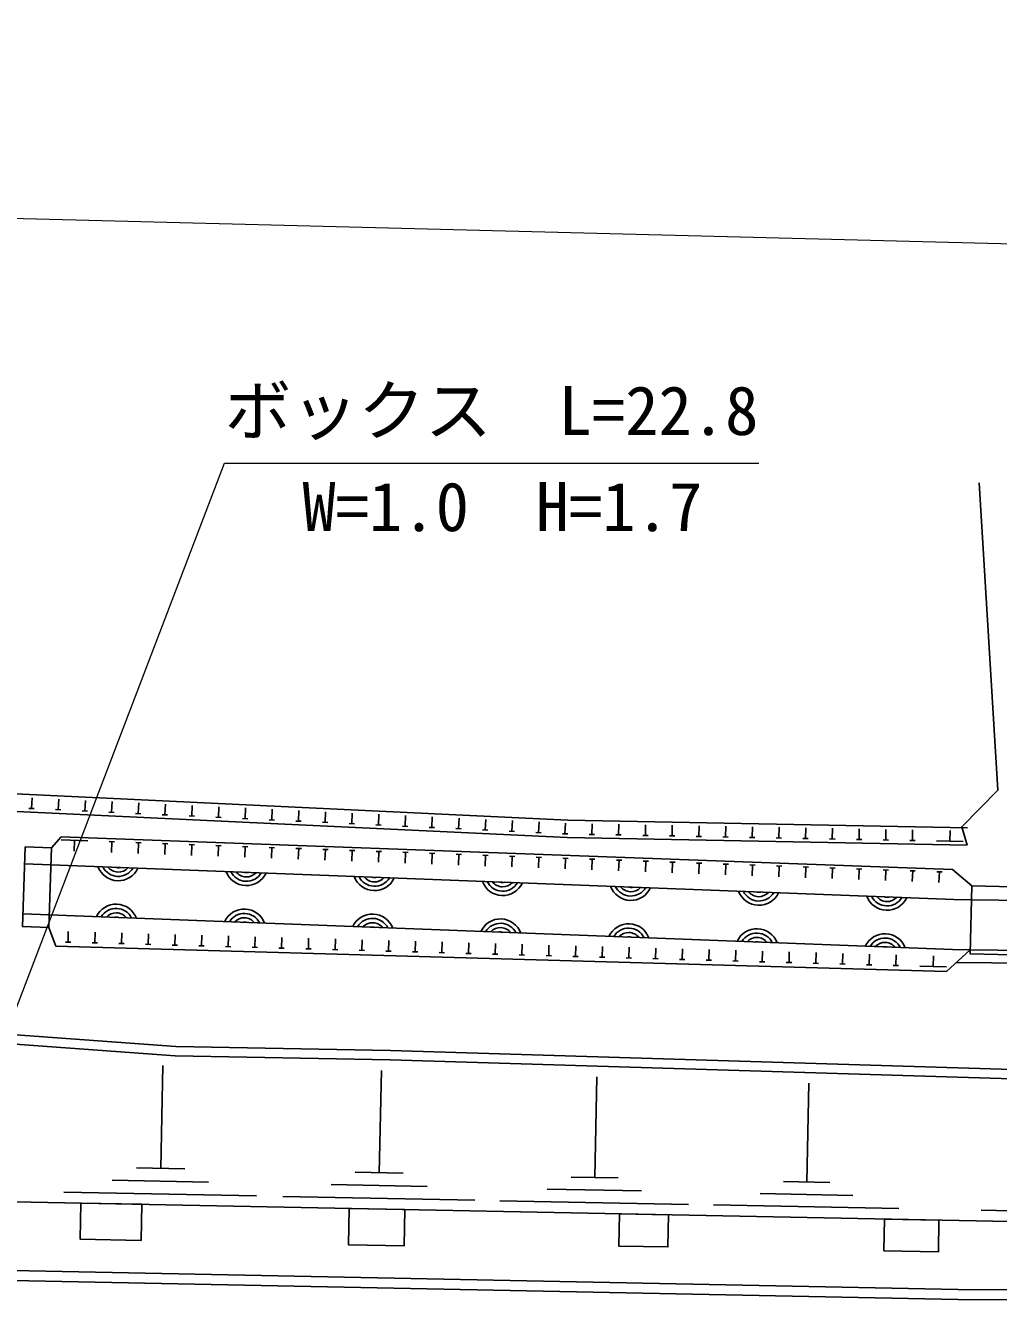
# Model space of a CAD drawing. Units: millimetres, scale not verified. Extents: x 40000 to 680000, y 20000 to 380000.
# Drawn here: x 357250 to 393670, y 283119 to 330936 of the extents above; entities that cross this region are included whole.
import ezdxf
from ezdxf.enums import TextEntityAlignment as Align

# ---------------------------------------------------------------- set-up
doc = ezdxf.new("R2010")
doc.units = ezdxf.units.MM
doc.header["$LTSCALE"] = 1000
doc.layers.add('M-BGD', color=7, linetype='Continuous', lineweight=25)
doc.layers.add('M-STR-HTXT', color=7, linetype='Continuous', lineweight=13)
doc.styles.add('ＭＳ ゴシック', font='')
doc.styles.get('ＭＳ ゴシック').set_extended_font_data('MS Gothic')

msp = doc.modelspace()

# ---------------------------------------------------------------- linework, layer by layer
at = {"layer": 'M-BGD'}
for p, q in [((392949, 313806), (393643, 302305)), ((357475, 301617), (357494, 302017)), ((358474, 301570), (358493, 301969)), ((359473, 301522), (359492, 301922)), ((360472, 301475), (360491, 301874)), ((361471, 301427), (361490, 301827)), ((362470, 301380), (362489, 301779)), ((363469, 301332), (363488, 301732)), ((357575, 301612), (357376, 301622)), ((358574, 301565), (358374, 301574)), ((359573, 301517), (359373, 301527)), ((360572, 301470), (360372, 301479)), ((361571, 301422), (361371, 301432)), ((362570, 301375), (362370, 301384)), ((363569, 301327), (363369, 301337)), ((364567, 301280), (364368, 301289)), ((364468, 301285), (364487, 301684)), ((365466, 301237), (365485, 301637)), ((366465, 301190), (366484, 301589)), ((367464, 301142), (367483, 301542)), ((368463, 301095), (368482, 301494)), ((369462, 301047), (369481, 301447)), ((370461, 301000), (370480, 301399)), ((371460, 300952), (371479, 301352)), ((372458, 300905), (372477, 301304)), ((373457, 300857), (373476, 301257)), ((365566, 301233), (365367, 301242)), ((366565, 301185), (366365, 301195)), ((367564, 301138), (367364, 301147)), ((368563, 301090), (368363, 301100)), ((369562, 301043), (369362, 301052)), ((370561, 300995), (370361, 301005)), ((371560, 300948), (371360, 300957)), ((372558, 300900), (372359, 300910)), ((373557, 300853), (373357, 300862)), ((374556, 300805), (374356, 300815)), ((374456, 300810), (374475, 301209)), ((375455, 300762), (375474, 301162)), ((376454, 300715), (376473, 301115)), ((377441, 300668), (377460, 301068)), ((378453, 300646), (378460, 301046)), ((379452, 300627), (379460, 301027)), ((380452, 300608), (380460, 301008)), ((381452, 300589), (381460, 300989)), ((382452, 300570), (382460, 300970)), ((383452, 300551), (383459, 300951)), ((384452, 300531), (384459, 300931)), ((385451, 300512), (385459, 300912)), ((386451, 300493), (386459, 300893)), ((387451, 300474), (387459, 300874)), ((388451, 300455), (388458, 300855)), ((389451, 300436), (389458, 300836)), ((390450, 300417), (390458, 300817)), ((391850, 300390), (391858, 300790)), ((358217, 300146), (358582, 300550)), ((358580, 300440), (359579, 300404)), ((391953, 299336), (358582, 300550)), ((359079, 300422), (359065, 300022)), ((360378, 300375), (360578, 300368)), ((360478, 300371), (360464, 299971)), ((361378, 300338), (361578, 300331)), ((361478, 300335), (361463, 299935)), ((362377, 300302), (362577, 300295)), ((362477, 300298), (362462, 299899)), ((375555, 300758), (375355, 300767)), ((376554, 300710), (376354, 300720)), ((377529, 300664), (377353, 300672)), ((377553, 300663), (377529, 300664)), ((378553, 300644), (378353, 300648)), ((379552, 300625), (379352, 300629)), ((380552, 300606), (380352, 300610)), ((381552, 300587), (381352, 300591)), ((382552, 300568), (382352, 300572)), ((383552, 300549), (383352, 300553)), ((384551, 300530), (384352, 300533)), ((385551, 300510), (385351, 300514)), ((386551, 300491), (386351, 300495)), ((387551, 300472), (387351, 300476)), ((388551, 300453), (388351, 300457)), ((389551, 300434), (389351, 300438)), ((390550, 300415), (390350, 300419)), ((392350, 300380), (391350, 300400)), ((363376, 300266), (363576, 300258)), ((363476, 300262), (363462, 299862)), ((364376, 300229), (364576, 300222)), ((364476, 300226), (364461, 299826)), ((365375, 300193), (365575, 300186)), ((365475, 300189), (365461, 299790)), ((366374, 300157), (366574, 300149)), ((366474, 300153), (366460, 299753)), ((367374, 300120), (367574, 300113)), ((367474, 300117), (367459, 299717)), ((368373, 300084), (368573, 300077)), ((368473, 300080), (368459, 299680)), ((369372, 300047), (369572, 300040)), ((369472, 300044), (369458, 299644)), ((370372, 300011), (370572, 300004)), ((370472, 300007), (370457, 299608)), ((371371, 299975), (371571, 299967)), ((371471, 299971), (371457, 299571)), ((372370, 299938), (372570, 299931)), ((372470, 299935), (372456, 299535)), ((373370, 299902), (373570, 299895)), ((373470, 299898), (373455, 299499)), ((374369, 299866), (374569, 299858)), ((374469, 299862), (374455, 299462)), ((375369, 299829), (375568, 299822)), ((375468, 299826), (375454, 299426)), ((357217, 299545), (358196, 299507)), ((376368, 299793), (376568, 299786)), ((376468, 299789), (376453, 299389)), ((377367, 299756), (377567, 299749)), ((377467, 299753), (377453, 299353)), ((378367, 299720), (378566, 299713)), ((378466, 299716), (378452, 299317)), ((379366, 299684), (379566, 299676)), ((379466, 299680), (379451, 299280)), ((380365, 299647), (380565, 299640)), ((380465, 299644), (380451, 299244)), ((381365, 299611), (381564, 299604)), ((381464, 299607), (381450, 299208)), ((382364, 299575), (382564, 299567)), ((382464, 299571), (382449, 299171)), ((383363, 299538), (383563, 299531)), ((383463, 299535), (383449, 299135)), ((384363, 299502), (384562, 299495)), ((384462, 299498), (384448, 299098)), ((385362, 299465), (385562, 299458)), ((385462, 299462), (385447, 299062)), ((386361, 299429), (386561, 299422)), ((386461, 299425), (386447, 299026)), ((387361, 299393), (387560, 299385)), ((387460, 299389), (387446, 298989)), ((388360, 299356), (388560, 299349)), ((388460, 299353), (388445, 298953)), ((392667, 298716), (391953, 299336)), ((389359, 299320), (389559, 299313)), ((389459, 299316), (389445, 298917)), ((390359, 299284), (390558, 299276)), ((390459, 299280), (390444, 298880)), ((391358, 299247), (391558, 299240)), ((391458, 299244), (391443, 298844)), ((392655, 298200), (394725, 298168)), ((357153, 297668), (358132, 297631)), ((358116, 297160), (358385, 296460)), ((358840, 296614), (358851, 297014)), ((359840, 296586), (359851, 296986)), ((360839, 296558), (360850, 296958)), ((358940, 296612), (358740, 296617)), ((359939, 296583), (359740, 296589)), ((360939, 296555), (360739, 296561)), ((361939, 296527), (361739, 296532)), ((361839, 296529), (361850, 296929)), ((362938, 296498), (362738, 296504)), ((362838, 296501), (362850, 296901)), ((363938, 296470), (363738, 296476)), ((363838, 296473), (363849, 296873)), ((364838, 296444), (364849, 296844)), ((365837, 296416), (365848, 296816)), ((366837, 296388), (366848, 296788)), ((367836, 296359), (367848, 296759)), ((368836, 296331), (368847, 296731)), ((369836, 296303), (369847, 296703)), ((370835, 296274), (370846, 296674)), ((371835, 296246), (371846, 296646)), ((372834, 296218), (372846, 296618)), ((373834, 296189), (373845, 296589)), ((374833, 296161), (374845, 296561)), ((375833, 296133), (375844, 296533)), ((376833, 296104), (376844, 296504)), ((377832, 296076), (377844, 296476)), ((358385, 296460), (391722, 295515)), ((364937, 296442), (364738, 296447)), ((365937, 296413), (365737, 296419)), ((366937, 296385), (366737, 296391)), ((367936, 296357), (367736, 296362)), ((368936, 296328), (368736, 296334)), ((369935, 296300), (369736, 296306)), ((370935, 296272), (370735, 296277)), ((371935, 296243), (371735, 296249)), ((372934, 296215), (372734, 296221)), ((373934, 296186), (373734, 296192)), ((374933, 296158), (374734, 296164)), ((375933, 296130), (375733, 296135)), ((376933, 296101), (376733, 296107)), ((377932, 296073), (377732, 296079)), ((378932, 296045), (378732, 296050)), ((378832, 296048), (378843, 296447)), ((379931, 296016), (379732, 296022)), ((379831, 296019), (379843, 296419)), ((380931, 295988), (380731, 295994)), ((380831, 295991), (380842, 296391)), ((381831, 295963), (381842, 296362)), ((382830, 295934), (382842, 296334)), ((383830, 295906), (383841, 296306)), ((384829, 295878), (384841, 296277)), ((385829, 295849), (385840, 296249)), ((386829, 295821), (386840, 296221)), ((387828, 295793), (387840, 296192)), ((388828, 295764), (388839, 296164)), ((389827, 295736), (389839, 296136)), ((391227, 295696), (391238, 296096)), ((392615, 296325), (391722, 295515)), ((392615, 296325), (394685, 296302)), ((381931, 295960), (381731, 295965)), ((382930, 295931), (382730, 295937)), ((383930, 295903), (383730, 295909)), ((384929, 295875), (384730, 295880)), ((385929, 295846), (385729, 295852)), ((386929, 295818), (386729, 295824)), ((387928, 295790), (387728, 295795)), ((388928, 295761), (388728, 295767)), ((389927, 295733), (389728, 295739)), ((391727, 295682), (390727, 295710)), ((392092, 295850), (395081, 295819)), ((362309, 288143), (362385, 291993)), ((370493, 287976), (370569, 291808)), ((378556, 287800), (378631, 291567)), ((386495, 287626), (386568, 291327)), ((363211, 288125), (361406, 288161)), ((371391, 287958), (369595, 287994)), ((364104, 287626), (360495, 287698)), ((372280, 287462), (368688, 287533)), ((379439, 287782), (377673, 287817)), ((387362, 287609), (385627, 287643)), ((365899, 287109), (358680, 287252)), ((374067, 286947), (366882, 287090)), ((382069, 286788), (375006, 286928)), ((380313, 287294), (376781, 287364)), ((388220, 287129), (384751, 287198)), ((389946, 286632), (383007, 286769)), ((399831, 286436), (393020, 286571))]:
    msp.add_line(p, q, dxfattribs=at)
for points in [[(280208, 304004), (284947, 304542), (317405, 303595), (349274, 302524), (377547, 301180), (392510, 300894)], [(279274, 303239), (284975, 303886), (317385, 302940), (349247, 301870), (377525, 300525), (392498, 300239)], [(392498, 300239), (392298, 300936), (393643, 302305)], [(358196, 299507), (392001, 298209), (392655, 298200)], [(392615, 296325), (391951, 296332), (358132, 297631)], [(355768, 293198), (356545, 293165), (362870, 292709), (370906, 292552), (395418, 291809), (424613, 291434), (453204, 291201), (476988, 290943), (505779, 288532)], [(68969, 292926), (113673, 291014), (164135, 289510), (225982, 287809), (282558, 286295), (356761, 284313), (392167, 283610), (429267, 283493), (449974, 283505), (486932, 284250), (500161, 284572)], [(355759, 292848), (356525, 292816), (362854, 292360), (370897, 292202), (395411, 291459), (424610, 291084), (453200, 290851), (476971, 290593), (505773, 288181)], [(68953, 292551), (113659, 290640), (164124, 289135), (225972, 287435), (282548, 285921), (356753, 283939), (392163, 283236), (429267, 283119), (449978, 283130), (486940, 283875), (500170, 284197)], [(282300, 288759), (356821, 286889), (392197, 286187), (406715, 285900), (429297, 285925), (449942, 285990), (486903, 286525), (505760, 287250)]]:
    msp.add_lwpolyline(points, dxfattribs=at)
for points in [[(357238, 300180), (358217, 300146), (358116, 297160), (357137, 297194)], [(392667, 298716), (394735, 298672), (394681, 296126), (392612, 296170)], [(359324, 286839), (361600, 286794), (361574, 285442), (359297, 285487)], [(369370, 286640), (371448, 286599), (371421, 285237), (369343, 285278)], [(379482, 286439), (381319, 286403), (381295, 285196), (379458, 285232)], [(389407, 286242), (391443, 286202), (391420, 285014), (389383, 285054)]]:
    msp.add_lwpolyline(points, close=True, dxfattribs=at)
for centre, radius, start, end in [((360721, 299723), 812, 200.4211, 335.1813), ((360721, 299723), 650, 206.5369, 329.0655), ((360721, 299723), 488, 217.6695, 317.9329), ((360721, 299723), 325, 251.8588, 283.7436), ((365518, 299539), 812, 200.4211, 335.1813), ((365518, 299539), 650, 206.5369, 329.0655), ((365518, 299539), 488, 217.6695, 317.9329), ((365518, 299539), 325, 251.8588, 283.7436), ((370314, 299355), 812, 200.4211, 335.1813), ((370314, 299355), 650, 206.5369, 329.0655), ((370314, 299355), 488, 217.6695, 317.9329), ((370314, 299355), 325, 251.8588, 283.7436), ((375111, 299171), 812, 200.4211, 335.1813), ((375111, 299171), 650, 206.5369, 329.0655), ((375111, 299171), 488, 217.6695, 317.9329), ((375111, 299171), 325, 251.8588, 283.7436), ((379907, 298987), 812, 200.4211, 335.1813), ((379907, 298987), 650, 206.5369, 329.0655), ((379907, 298987), 488, 217.6695, 317.9329), ((379907, 298987), 325, 251.8588, 283.7436), ((384703, 298802), 812, 200.4211, 335.1813), ((384703, 298802), 650, 206.5369, 329.0655), ((384703, 298802), 488, 217.6695, 317.9329), ((384703, 298802), 325, 251.8588, 283.7436), ((360640, 297222), 812, 20.4211, 155.1813), ((389500, 298618), 812, 200.4211, 335.1813), ((389500, 298618), 650, 206.5369, 329.0655), ((389500, 298618), 488, 217.6695, 317.9329), ((389500, 298618), 325, 251.8588, 283.7436), ((360640, 297222), 650, 26.5369, 149.0656), ((360640, 297222), 488, 37.6696, 137.9329), ((360640, 297222), 325, 71.8588, 103.7436), ((365437, 297037), 812, 20.4211, 155.1813), ((365437, 297037), 650, 26.5369, 149.0656), ((365437, 297037), 488, 37.6696, 137.9329), ((370233, 296853), 812, 20.4211, 155.1813), ((370233, 296853), 650, 26.5369, 149.0656), ((375030, 296669), 812, 20.4211, 155.1813), ((365437, 297037), 325, 71.8588, 103.7436), ((370233, 296853), 488, 37.6696, 137.9329), ((370233, 296853), 325, 71.8588, 103.7436), ((375030, 296669), 650, 26.5369, 149.0656), ((375030, 296669), 488, 37.6696, 137.9329), ((375030, 296669), 325, 71.8588, 103.7436), ((379826, 296485), 812, 20.4211, 155.1813), ((379826, 296485), 650, 26.5369, 149.0656), ((379826, 296485), 488, 37.6696, 137.9329), ((384623, 296301), 812, 20.4211, 155.1813), ((384623, 296301), 650, 26.5369, 149.0656), ((379826, 296485), 325, 71.8588, 103.7436), ((384623, 296301), 488, 37.6696, 137.9329), ((384623, 296301), 325, 71.8588, 103.7436), ((389419, 296117), 812, 20.4211, 155.1813), ((389419, 296117), 650, 26.5369, 149.0656), ((389419, 296117), 488, 37.6696, 137.9329), ((389419, 296117), 325, 71.8588, 103.7436)]:
    msp.add_arc(centre, radius, start, end, dxfattribs=at)
at = {"layer": 'M-STR-HTXT'}
for p, q in [((71600, 330936), (490556, 320329)), ((355391, 290192), (364701, 314552)), ((364701, 314552), (384701, 314552))]:
    msp.add_line(p, q, dxfattribs=at)

# ---------------------------------------------------------------- texts
at = {"layer": 'M-STR-HTXT', "style": 'ＭＳ ゴシック'}
msp.add_text('ボックス\u3000L=22.8', height=1833, dxfattribs=at).set_placement((364701, 315052), align=Align.BOTTOM_LEFT)
msp.add_text('W=1.0\u3000H=1.7', height=1833, dxfattribs=at).set_placement((375099, 311454), align=Align.BOTTOM_CENTER)

doc.saveas('drawing.dxf')
